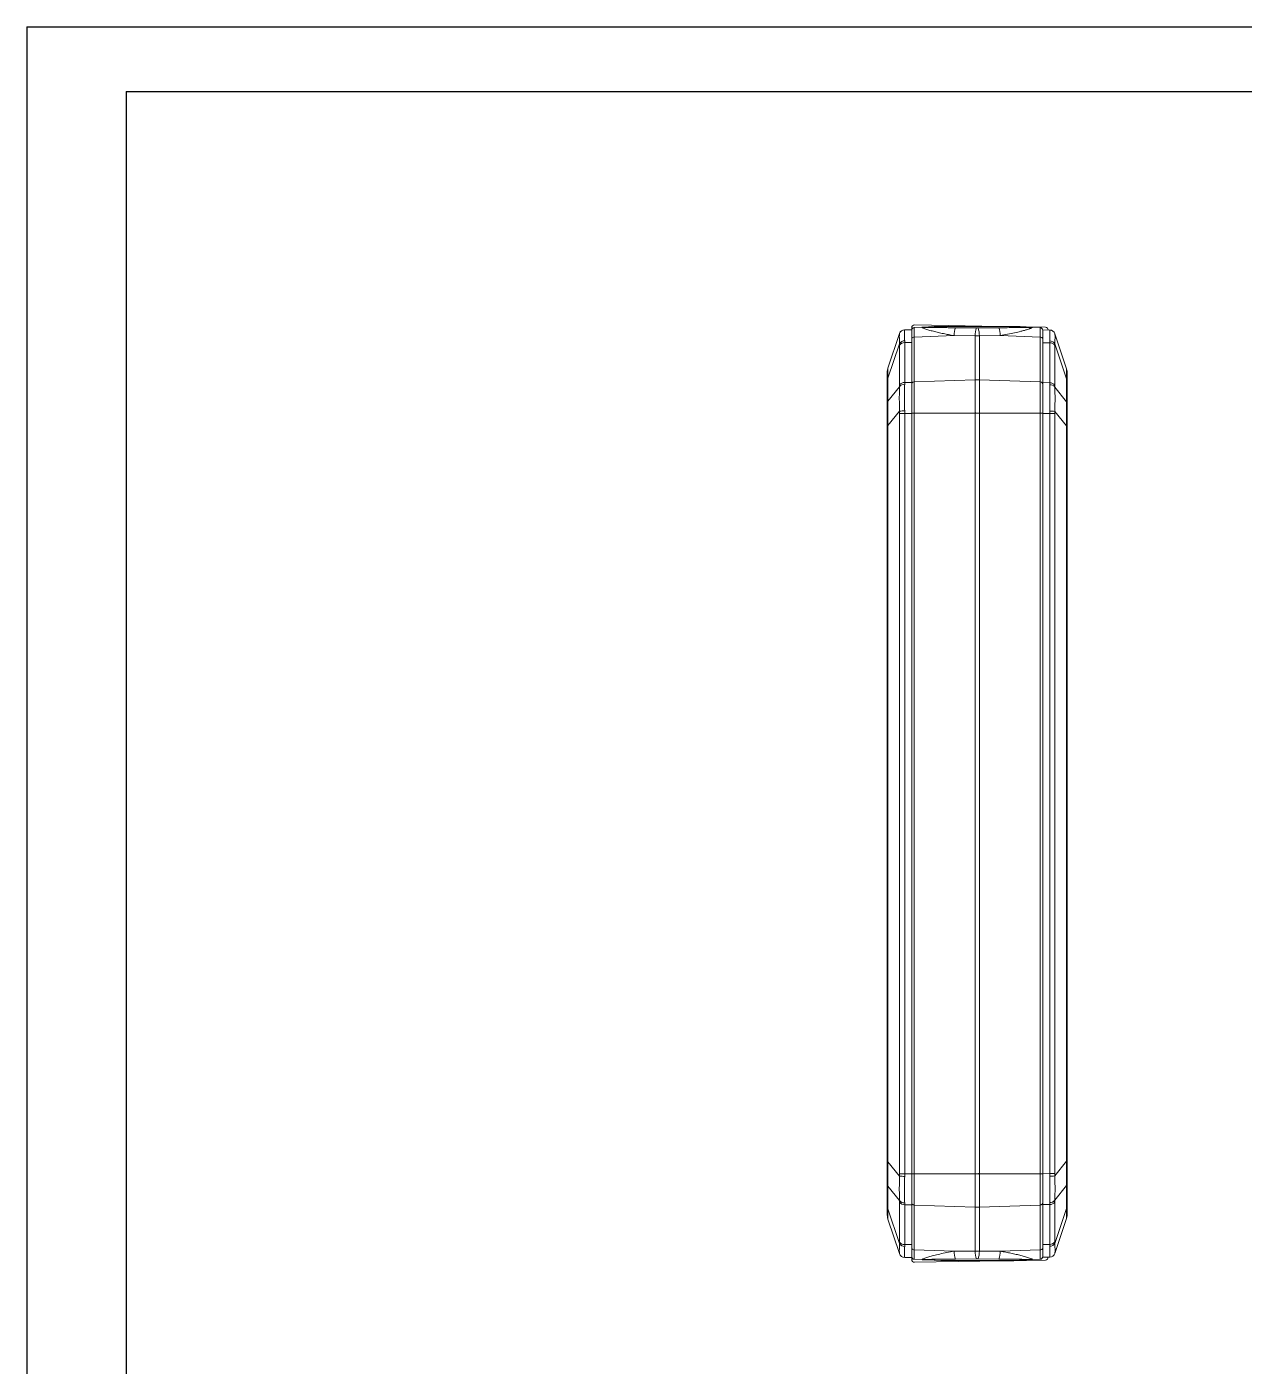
# Model space of a CAD drawing. Header units: inches. Extents: x 1153 to 4131, y 573 to 1071.
# Drawn here: x 1152.9 to 1376, y 825.3 to 1070.7 of the extents above; entities that cross this region are included whole.
import ezdxf

# ---------------------------------------------------------------- set-up
doc = ezdxf.new("R2010")
doc.units = ezdxf.units.IN

msp = doc.modelspace()

# ---------------------------------------------------------------- linework, layer by layer
for p, q in [((1152.911, 1070.714), (1856.883, 1070.714)), ((1152.911, 1070.714), (1152.911, 572.957)), ((1171.127, 1058.863), (1845.031, 1058.863)), ((1171.127, 1058.863), (1171.127, 584.808))]:
    msp.add_line(p, q)
at = {"color": 7, "linetype": 'Continuous', "lineweight": 15}
for p, q in [((1312.801, 1014.49), (1310.686, 1008.147)), ((1312.801, 1014.49), (1312.805, 1014.502)), ((1313.753, 1015.186), (1313.749, 1015.172)), ((1315.032, 1015.186), (1313.753, 1015.186)), ((1315.032, 1015.577), (1315.032, 1015.186)), ((1315.032, 1015.186), (1315.032, 1012.842)), ((1315.507, 1015.594), (1317.002, 1015.669)), ((1315.507, 1013.859), (1315.507, 1015.594)), ((1322.811, 1014.118), (1315.507, 1013.859)), ((1315.507, 1005.649), (1315.507, 1013.859)), ((1331.02, 1015.807), (1315.541, 1016.077)), ((1317.002, 1015.669), (1319.158, 1015.777)), ((1320.345, 1015.807), (1317.251, 1015.652)), ((1320.345, 1015.807), (1319.158, 1015.777)), ((1320.345, 1015.807), (1333.72, 1015.807)), ((1326.633, 1014.089), (1322.811, 1014.118)), ((1326.883, 1015.534), (1323.061, 1015.563)), ((1327.432, 1014.089), (1326.633, 1014.089)), ((1326.633, 1006.042), (1326.633, 1014.089)), ((1326.883, 1015.534), (1327.182, 1015.534)), ((1331.004, 1015.563), (1327.182, 1015.534)), ((1327.432, 1014.089), (1331.254, 1014.118)), ((1327.432, 1006.042), (1327.432, 1014.089)), ((1331.254, 1014.118), (1338.557, 1013.859)), ((1336.813, 1015.652), (1333.72, 1015.807)), ((1334.907, 1015.777), (1333.72, 1015.807)), ((1337.063, 1015.669), (1334.907, 1015.777)), ((1339.541, 1015.658), (1336.078, 1015.718)), ((1338.557, 1015.594), (1337.063, 1015.669)), ((1338.557, 1015.594), (1338.557, 1013.859)), ((1338.557, 1013.859), (1338.557, 1005.649)), ((1340.324, 1015.144), (1339.032, 1015.167)), ((1339.032, 1015.167), (1339.032, 1012.824)), ((1340.032, 1015.149), (1340.032, 1015.158)), ((1340.324, 1015.144), (1340.329, 1015.13)), ((1341.256, 1014.459), (1341.26, 1014.447)), ((1343.38, 1008.048), (1341.26, 1014.447)), ((1310.686, 1006.295), (1312.801, 1012.638)), ((1312.801, 1012.638), (1312.805, 1012.359)), ((1312.805, 1012.359), (1312.805, 1005.045)), ((1313.749, 1013.161), (1313.753, 1012.842)), ((1313.753, 1012.842), (1315.032, 1012.842)), ((1313.753, 1005.529), (1313.753, 1012.842)), ((1315.032, 1012.842), (1315.032, 1005.529)), ((1339.032, 1012.824), (1340.329, 1012.801)), ((1339.032, 1005.508), (1339.032, 1012.824)), ((1340.334, 1013.139), (1340.329, 1012.801)), ((1340.329, 1012.801), (1340.329, 1005.485)), ((1341.254, 1012.316), (1341.259, 1012.612)), ((1341.254, 1005), (1341.254, 1012.316)), ((1341.259, 1012.612), (1343.381, 1006.207)), ((1310.66, 1008.054), (1310.651, 1008.033)), ((1310.677, 1008.091), (1310.673, 1008.081)), ((1343.394, 1007.981), (1343.389, 1007.991)), ((1343.416, 1007.933), (1343.406, 1007.954)), ((1310.532, 1005.624), (1310.532, 1001.452)), ((1310.686, 1002.123), (1310.686, 1006.295)), ((1312.801, 1004.75), (1310.686, 1002.123)), ((1312.805, 1005.045), (1312.801, 1004.75)), ((1313.753, 1005.529), (1313.749, 1005.191)), ((1315.032, 1005.529), (1313.753, 1005.529)), ((1315.032, 1005.529), (1315.032, 999.872)), ((1326.633, 1006.042), (1315.507, 1005.649)), ((1327.432, 1006.042), (1326.633, 1006.042)), ((1338.557, 1005.649), (1327.432, 1006.042)), ((1339.032, 1005.508), (1339.032, 999.851)), ((1340.329, 1005.485), (1339.032, 1005.508)), ((1340.334, 1005.125), (1340.329, 1005.485)), ((1341.259, 1004.685), (1341.254, 1005)), ((1343.381, 1002.009), (1341.259, 1004.685)), ((1343.381, 1006.207), (1343.381, 1002.009)), ((1343.532, 1001.343), (1343.532, 1005.542)), ((1312.801, 1000.278), (1310.686, 997.651)), ((1312.801, 1000.278), (1312.805, 999.872)), ((1313.753, 999.872), (1312.805, 999.872)), ((1312.805, 999.872), (1312.805, 860.499)), ((1313.749, 1000.336), (1313.753, 999.872)), ((1313.753, 999.872), (1313.753, 860.499)), ((1315.032, 999.872), (1313.753, 999.872)), ((1315.032, 999.872), (1315.032, 860.499)), ((1326.633, 999.905), (1315.507, 999.905)), ((1315.507, 860.536), (1315.507, 999.905)), ((1326.633, 999.905), (1326.633, 1000.069)), ((1326.633, 860.536), (1326.633, 999.905)), ((1327.432, 999.905), (1326.763, 999.905)), ((1327.432, 860.536), (1327.432, 999.905)), ((1327.432, 999.905), (1338.557, 999.905)), ((1338.557, 999.905), (1338.557, 860.536)), ((1339.032, 999.851), (1340.324, 999.829)), ((1339.032, 999.851), (1339.032, 860.52)), ((1340.329, 1000.298), (1340.324, 999.829)), ((1340.324, 999.829), (1340.324, 860.542)), ((1341.256, 999.829), (1340.324, 999.829)), ((1341.26, 1000.24), (1341.256, 999.829)), ((1341.256, 999.829), (1341.256, 860.542)), ((1341.26, 1000.24), (1343.38, 997.566)), ((1310.532, 997.651), (1310.532, 862.721)), ((1310.686, 997.651), (1310.532, 997.651)), ((1310.686, 997.651), (1310.686, 862.721)), ((1343.38, 997.566), (1343.38, 862.805)), ((1343.38, 997.566), (1343.532, 997.566)), ((1343.532, 862.805), (1343.532, 997.566)), ((1310.686, 862.721), (1310.532, 862.721)), ((1312.801, 860.093), (1310.686, 862.721)), ((1341.26, 860.132), (1343.38, 862.805)), ((1343.38, 862.805), (1343.532, 862.805)), ((1312.801, 860.093), (1312.805, 860.499)), ((1313.753, 860.499), (1312.805, 860.499)), ((1313.753, 860.499), (1313.749, 860.035)), ((1315.032, 860.499), (1313.753, 860.499)), ((1315.032, 860.499), (1315.032, 854.842)), ((1326.633, 860.536), (1315.507, 860.536)), ((1327.432, 860.536), (1327.307, 860.536)), ((1327.432, 860.536), (1327.432, 860.413)), ((1338.557, 860.536), (1327.432, 860.536)), ((1339.032, 860.52), (1340.324, 860.542)), ((1339.032, 860.52), (1339.032, 854.864)), ((1340.329, 860.073), (1340.324, 860.542)), ((1341.256, 860.542), (1340.324, 860.542)), ((1341.256, 860.542), (1341.26, 860.132)), ((1310.532, 858.919), (1310.532, 854.747)), ((1310.686, 858.249), (1312.801, 855.621)), ((1310.686, 854.076), (1310.686, 858.249)), ((1341.259, 855.686), (1343.381, 858.362)), ((1343.381, 858.362), (1343.381, 854.164)), ((1343.532, 854.83), (1343.532, 859.028)), ((1312.801, 855.621), (1312.805, 855.326)), ((1312.805, 855.326), (1312.805, 848.012)), ((1313.749, 855.18), (1313.753, 854.842)), ((1313.753, 854.842), (1315.032, 854.842)), ((1313.753, 847.529), (1313.753, 854.842)), ((1315.032, 854.842), (1315.032, 847.529)), ((1326.633, 854.399), (1315.507, 854.792)), ((1315.507, 846.582), (1315.507, 854.792)), ((1326.633, 854.399), (1326.633, 854.523)), ((1326.633, 846.353), (1326.633, 854.399)), ((1327.432, 854.399), (1326.763, 854.399)), ((1327.432, 854.399), (1338.557, 854.792)), ((1327.432, 846.353), (1327.432, 854.399)), ((1338.557, 854.792), (1338.557, 846.582)), ((1339.032, 854.864), (1340.329, 854.886)), ((1339.032, 847.547), (1339.032, 854.864)), ((1340.334, 855.246), (1340.329, 854.886)), ((1340.329, 854.886), (1340.329, 847.57)), ((1341.254, 855.371), (1341.259, 855.686)), ((1341.254, 848.055), (1341.254, 855.371)), ((1310.651, 852.339), (1310.66, 852.318)), ((1310.673, 852.291), (1310.677, 852.281)), ((1312.801, 847.734), (1310.686, 854.076)), ((1312.801, 845.881), (1310.686, 852.224)), ((1343.381, 854.164), (1341.259, 847.759)), ((1341.26, 845.925), (1343.38, 852.324)), ((1343.389, 852.38), (1343.394, 852.39)), ((1343.406, 852.417), (1343.416, 852.438)), ((1312.805, 848.012), (1312.801, 847.734)), ((1313.753, 847.529), (1313.749, 847.21)), ((1315.032, 847.529), (1313.753, 847.529)), ((1315.032, 847.529), (1315.032, 845.186)), ((1340.329, 847.57), (1339.032, 847.547)), ((1339.032, 847.547), (1339.032, 845.205)), ((1340.334, 847.232), (1340.329, 847.57)), ((1341.259, 847.759), (1341.254, 848.055)), ((1312.801, 845.881), (1312.805, 845.869)), ((1313.749, 845.199), (1313.753, 845.186)), ((1315.032, 845.186), (1313.753, 845.186)), ((1315.032, 845.186), (1315.032, 844.794)), ((1322.809, 846.324), (1315.507, 846.582)), ((1315.507, 844.847), (1315.507, 846.582)), ((1315.507, 844.847), (1317, 844.772)), ((1339.541, 844.713), (1315.541, 844.294)), ((1319.157, 844.664), (1317, 844.772)), ((1320.344, 844.635), (1317.25, 844.789)), ((1319.157, 844.664), (1320.344, 844.635)), ((1320.344, 844.635), (1333.721, 844.635)), ((1326.633, 846.353), (1322.809, 846.324)), ((1323.059, 844.878), (1326.883, 844.907)), ((1326.633, 846.353), (1327.432, 846.353)), ((1326.883, 844.907), (1327.182, 844.907)), ((1327.182, 844.907), (1331.006, 844.878)), ((1331.256, 846.324), (1327.432, 846.353)), ((1333.721, 844.565), (1331.025, 844.565)), ((1338.557, 846.582), (1331.256, 846.324)), ((1336.815, 844.789), (1333.721, 844.635)), ((1333.721, 844.635), (1334.908, 844.664)), ((1334.908, 844.594), (1333.721, 844.565)), ((1334.908, 844.664), (1337.065, 844.772)), ((1336.078, 844.653), (1334.908, 844.594)), ((1337.065, 844.772), (1338.557, 844.847)), ((1338.557, 846.582), (1338.557, 844.847)), ((1339.032, 845.205), (1340.324, 845.227)), ((1340.032, 845.222), (1340.032, 845.213)), ((1340.329, 845.241), (1340.324, 845.227)), ((1341.26, 845.925), (1341.256, 845.912))]:
    msp.add_line(p, q, dxfattribs=at)
at = {"color": 8, "linetype": 'Continuous', "lineweight": 15}
msp.add_line((1327.307, 860.536), (1326.633, 860.536), dxfattribs=at)
at = {"color": 7, "linetype": 'Continuous', "lineweight": 15}
for centre, radius, start, end in [((1313.748, 1014.174), 0.998, 89.89789, 161.5333), ((1313.753, 1014.186), 1, 90, 161.56505), ((1315.532, 1015.577), 0.5, 89, 180), ((1315.532, 1015.095), 0.5, 92.86241, 180), ((1315.463, 1013.424), 0.438, 84.10711, 169.14308), ((1317.054, 1014.603), 1.068, 79.34272, 92.80337), ((1327.356, 1014.077), 4.545, 160.91301, 179.48645), ((1331.178, 1014.048), 4.545, 160.91301, 179.48645), ((1322.887, 1014.048), 4.545, 0.51355, 19.08699), ((1326.709, 1014.077), 4.545, 0.51355, 19.08699), ((1337.011, 1014.603), 1.068, 87.19663, 100.65728), ((1338.532, 1015.095), 0.5, 0, 87.13759), ((1338.602, 1013.424), 0.438, 10.85677, 95.89291), ((1339.532, 1015.158), 0.5, 0, 89), ((1340.307, 1014.144), 1, 18.33287, 89), ((1340.312, 1014.132), 0.998, 18.36469, 89.04892), ((1313.699, 1012.13), 1.032, 87.20889, 150.55497), ((1313.679, 1011.815), 1.03, 85.88925, 148.12242), ((1340.385, 1011.782), 1.02, 31.55169, 93.1012), ((1340.363, 1012.116), 1.024, 28.98463, 91.64198), ((1313.532, 1007.199), 3, 163.84899, 180), ((1340.532, 1007.104), 3, 0, 18.33287), ((1312.101, 1005.617), 1.568, 154.40046, 179.74895), ((1313.65, 1004.164), 1.032, 84.48456, 145.40937), ((1313.679, 1004.501), 1.03, 85.88925, 148.12242), ((1340.385, 1004.466), 1.02, 31.55169, 93.1012), ((1340.417, 1004.108), 1.021, 34.44211, 94.66747), ((1341.965, 1005.535), 1.567, 0.24538, 25.40448), ((1312.101, 1001.445), 1.568, 154.40046, 179.74895), ((1341.965, 1001.337), 1.567, 0.24538, 25.40448), ((1313.754, 992.471), 7.865, 90.03334, 96.96181), ((1340.319, 992.722), 7.577, 82.86444, 89.92166), ((1313.754, 867.9), 7.865, 263.03819, 269.96666), ((1340.319, 867.65), 7.577, 270.07834, 277.13556), ((1312.101, 858.926), 1.568, 180.25105, 205.59954), ((1341.965, 859.035), 1.567, 334.59552, 359.75462), ((1312.101, 854.754), 1.568, 180.25105, 205.59954), ((1313.65, 856.207), 1.032, 214.59063, 275.51544), ((1313.679, 855.87), 1.03, 211.87758, 274.11075), ((1340.385, 855.905), 1.02, 266.8988, 328.44831), ((1340.417, 856.263), 1.021, 265.33253, 325.55789), ((1341.965, 854.836), 1.567, 334.59552, 359.75462), ((1313.532, 853.172), 3, 180, 198.43495), ((1340.532, 853.267), 3, 341.66713, 360), ((1313.699, 848.241), 1.032, 209.44503, 272.79111), ((1313.679, 848.556), 1.03, 211.87758, 274.11075), ((1315.463, 847.018), 0.438, 190.85692, 275.89288), ((1338.602, 847.018), 0.438, 264.10712, 349.14308), ((1340.385, 848.589), 1.02, 266.8988, 328.44831), ((1340.363, 848.255), 1.024, 268.35802, 331.01537), ((1313.748, 846.197), 0.998, 198.4667, 270.10211), ((1313.753, 846.186), 1, 198.43495, 270), ((1315.532, 845.346), 0.5, 180, 267.13759), ((1315.532, 844.794), 0.5, 180, 271), ((1317.052, 845.839), 1.068, 267.19663, 280.65728), ((1327.354, 846.364), 4.545, 180.51355, 199.08699), ((1331.178, 846.394), 4.545, 180.51355, 199.08699), ((1322.887, 846.394), 4.545, 340.91301, 359.48645), ((1326.711, 846.364), 4.545, 340.91301, 359.48645), ((1337.013, 845.839), 1.068, 259.34272, 272.80337), ((1338.532, 845.346), 0.5, 272.86241, 0), ((1339.532, 845.213), 0.5, 271, 0), ((1340.307, 846.227), 1, 271, 341.66713), ((1340.312, 846.239), 0.998, 270.95108, 341.63531)]:
    msp.add_arc(centre, radius, start, end, dxfattribs=at)
for points, knots in [([(1312.801, 1014.49), (1312.792, 1014.442), (1312.774, 1014.346), (1312.765, 1013.953), (1312.774, 1013.402), (1312.792, 1012.893), (1312.801, 1012.638)], [0, 0, 0, 0, 0.25014674, 0.49999986, 0.74985805, 1, 1, 1, 1]), ([(1313.749, 1015.172), (1313.743, 1015.125), (1313.73, 1015.03), (1313.725, 1014.607), (1313.73, 1014.003), (1313.743, 1013.442), (1313.749, 1013.161)], [0, 0, 0, 0, 0.250009, 0.5, 0.749991, 1, 1, 1, 1]), ([(1315.032, 1015.095), (1315.032, 1015.075), (1315.032, 1015.036), (1315.032, 1014.711), (1315.032, 1014.215), (1315.032, 1013.741), (1315.032, 1013.506)], [0, 0, 0, 0, 0.2475749, 0.5, 0.7524251, 1, 1, 1, 1]), ([(1316.962, 1015.6), (1316.94, 1015.617), (1316.888, 1015.656), (1316.96, 1015.664), (1317.002, 1015.669)], [0, 0, 0, 0, 0.4214333, 1, 1, 1, 1]), ([(1323.061, 1015.563), (1322.715, 1015.566), (1321.999, 1015.571), (1320.979, 1015.58), (1320.163, 1015.587), (1319.583, 1015.593), (1319.184, 1015.598), (1318.808, 1015.602), (1318.335, 1015.609), (1317.899, 1015.615), (1317.499, 1015.624), (1317.3, 1015.63), (1317.192, 1015.637), (1317.166, 1015.64), (1317.158, 1015.641), (1317.157, 1015.643), (1317.163, 1015.645), (1317.176, 1015.647), (1317.204, 1015.649), (1317.232, 1015.651), (1317.251, 1015.652)], [0, 0, 0, 0, 0.1695321, 0.3502325, 0.4997615, 0.5694008, 0.6347891, 0.6959345, 0.7546144, 0.8680819, 0.9106555, 0.9554425, 0.9683737, 0.9720793, 0.9752568, 0.9782047, 0.9812889, 0.9848333, 0.9890572, 1, 1, 1, 1]), ([(1336.813, 1015.652), (1336.833, 1015.651), (1336.861, 1015.649), (1336.889, 1015.647), (1336.902, 1015.645), (1336.908, 1015.643), (1336.907, 1015.641), (1336.899, 1015.64), (1336.873, 1015.637), (1336.811, 1015.633), (1336.633, 1015.626), (1336.222, 1015.616), (1335.336, 1015.603), (1333.556, 1015.582), (1332.025, 1015.571), (1331.004, 1015.563)], [0, 0, 0, 0, 0.01099353, 0.01522948, 0.01877741, 0.02185844, 0.02480087, 0.02797629, 0.03168695, 0.04472631, 0.06303485, 0.12547035, 0.25046732, 0.50027168, 1, 1, 1, 1]), ([(1337.063, 1015.669), (1337.105, 1015.664), (1337.177, 1015.656), (1337.125, 1015.617), (1337.103, 1015.6)], [0, 0, 0, 0, 0.5784987, 1, 1, 1, 1]), ([(1339.032, 1015.095), (1339.032, 1015.075), (1339.032, 1015.036), (1339.032, 1014.711), (1339.032, 1014.215), (1339.032, 1013.741), (1339.032, 1013.506)], [0, 0, 0, 0, 0.2475749, 0.5, 0.7524251, 1, 1, 1, 1]), ([(1340.329, 1015.13), (1340.336, 1015.084), (1340.351, 1014.99), (1340.358, 1014.574), (1340.354, 1013.978), (1340.341, 1013.42), (1340.334, 1013.139)], [0, 0, 0, 0, 0.2475272, 0.4966978, 0.7475196, 1, 1, 1, 1]), ([(1341.26, 1014.447), (1341.269, 1014.399), (1341.287, 1014.303), (1341.296, 1013.913), (1341.286, 1013.368), (1341.268, 1012.864), (1341.259, 1012.612)], [0, 0, 0, 0, 0.2501157, 0.4999973, 0.7498294, 1, 1, 1, 1]), ([(1310.532, 1007.199), (1310.532, 1007.181), (1310.532, 1007.146), (1310.532, 1006.834), (1310.532, 1006.34), (1310.532, 1005.866), (1310.532, 1005.624)], [0, 0, 0, 0, 0.2545846, 0.4999988, 0.7453505, 1, 1, 1, 1]), ([(1310.686, 1008.147), (1310.68, 1008.108), (1310.668, 1008.03), (1310.664, 1007.649), (1310.668, 1007.087), (1310.68, 1006.561), (1310.686, 1006.295)], [0, 0, 0, 0, 0.2533706, 0.5, 0.7466294, 1, 1, 1, 1]), ([(1343.38, 1008.048), (1343.386, 1008.008), (1343.398, 1007.931), (1343.403, 1007.552), (1343.398, 1006.994), (1343.387, 1006.472), (1343.381, 1006.207)], [0, 0, 0, 0, 0.2535546, 0.5002407, 0.7468041, 1, 1, 1, 1]), ([(1343.532, 1005.542), (1343.532, 1005.781), (1343.532, 1006.251), (1343.532, 1006.742), (1343.532, 1007.052), (1343.532, 1007.086), (1343.532, 1007.104)], [0, 0, 0, 0, 0.2543571, 0.4996841, 0.7451106, 1, 1, 1, 1]), ([(1312.801, 1004.75), (1312.792, 1004.427), (1312.774, 1003.782), (1312.765, 1002.675), (1312.774, 1001.502), (1312.792, 1000.686), (1312.801, 1000.278)], [0, 0, 0, 0, 0.2501467, 0.4999999, 0.749858, 1, 1, 1, 1]), ([(1313.749, 1005.191), (1313.743, 1004.844), (1313.73, 1004.148), (1313.725, 1002.946), (1313.73, 1001.669), (1313.743, 1000.78), (1313.749, 1000.336)], [0, 0, 0, 0, 0.250009, 0.5, 0.749991, 1, 1, 1, 1]), ([(1315.032, 1005.296), (1315.032, 1004.922), (1315.032, 1004.177), (1315.032, 1002.839), (1315.032, 1001.405), (1315.032, 1000.407), (1315.032, 999.906)], [0, 0, 0, 0, 0.2505641, 0.5000063, 0.7494436, 1, 1, 1, 1]), ([(1315.507, 999.905), (1315.507, 1000.44), (1315.507, 1001.504), (1315.507, 1003.032), (1315.507, 1004.455), (1315.507, 1005.25), (1315.507, 1005.649)], [0, 0, 0, 0, 0.2512089, 0.5003884, 0.7494524, 1, 1, 1, 1]), ([(1327.432, 1006.042), (1327.432, 1005.617), (1327.432, 1004.768), (1327.432, 1003.244), (1327.432, 1001.612), (1327.432, 1000.475), (1327.432, 999.905)], [0, 0, 0, 0, 0.2506193, 0.5000337, 0.7494339, 1, 1, 1, 1]), ([(1338.557, 1005.649), (1338.557, 1005.25), (1338.557, 1004.455), (1338.557, 1003.032), (1338.557, 1001.504), (1338.557, 1000.44), (1338.557, 999.905)], [0, 0, 0, 0, 0.25054991, 0.4996132, 0.74879283, 1, 1, 1, 1]), ([(1339.032, 1005.296), (1339.032, 1004.922), (1339.032, 1004.177), (1339.032, 1002.839), (1339.032, 1001.405), (1339.032, 1000.406), (1339.032, 999.906)], [0, 0, 0, 0, 0.2505033, 0.499997, 0.749492, 1, 1, 1, 1]), ([(1340.334, 1005.125), (1340.341, 1004.775), (1340.354, 1004.078), (1340.358, 1002.877), (1340.351, 1001.612), (1340.336, 1000.735), (1340.329, 1000.298)], [0, 0, 0, 0, 0.2524804, 0.5033022, 0.7524728, 1, 1, 1, 1]), ([(1341.259, 1004.685), (1341.268, 1004.364), (1341.286, 1003.721), (1341.296, 1002.62), (1341.287, 1001.456), (1341.269, 1000.645), (1341.26, 1000.24)], [0, 0, 0, 0, 0.2501661, 0.5000036, 0.7498799, 1, 1, 1, 1]), ([(1310.686, 1002.123), (1310.68, 1001.801), (1310.668, 1001.165), (1310.664, 1000.064), (1310.668, 998.888), (1310.68, 998.067), (1310.686, 997.651)], [0, 0, 0, 0, 0.2533706, 0.5, 0.7466294, 1, 1, 1, 1]), ([(1343.381, 1002.009), (1343.387, 1001.689), (1343.398, 1001.058), (1343.403, 999.964), (1343.398, 998.796), (1343.386, 997.98), (1343.38, 997.566)], [0, 0, 0, 0, 0.25319592, 0.49975926, 0.74644543, 1, 1, 1, 1]), ([(1310.532, 1001.452), (1310.532, 1001.185), (1310.532, 1000.662), (1310.532, 999.726), (1310.532, 998.715), (1310.532, 998.01), (1310.532, 997.651)], [0, 0, 0, 0, 0.2545846, 0.4999988, 0.7453505, 1, 1, 1, 1]), ([(1326.633, 1000.072), (1326.657, 1000.039), (1326.694, 999.99), (1326.726, 999.933), (1326.744, 999.912), (1326.75, 999.907), (1326.758, 999.903), (1326.766, 999.903), (1326.772, 999.902)], [0, 0, 0, 0, 0.53835488, 0.81944163, 0.87637877, 0.90040564, 0.92168704, 1, 1, 1, 1]), ([(1343.532, 997.566), (1343.532, 997.923), (1343.532, 998.624), (1343.532, 999.629), (1343.532, 1000.559), (1343.532, 1001.079), (1343.532, 1001.343)], [0, 0, 0, 0, 0.2548241, 0.5003134, 0.7455778, 1, 1, 1, 1]), ([(1310.532, 862.721), (1310.532, 862.362), (1310.532, 861.656), (1310.532, 860.645), (1310.532, 859.709), (1310.532, 859.186), (1310.532, 858.919)], [0, 0, 0, 0, 0.2545846, 0.4999988, 0.7453505, 1, 1, 1, 1]), ([(1310.686, 862.721), (1310.68, 862.305), (1310.668, 861.484), (1310.664, 860.307), (1310.668, 859.206), (1310.68, 858.571), (1310.686, 858.249)], [0, 0, 0, 0, 0.2533706, 0.5, 0.7466294, 1, 1, 1, 1]), ([(1343.38, 862.805), (1343.386, 862.392), (1343.398, 861.576), (1343.403, 860.407), (1343.398, 859.313), (1343.387, 858.682), (1343.381, 858.362)], [0, 0, 0, 0, 0.2535546, 0.5002407, 0.7468041, 1, 1, 1, 1]), ([(1343.532, 859.028), (1343.532, 859.292), (1343.532, 859.812), (1343.532, 860.742), (1343.532, 861.747), (1343.532, 862.448), (1343.532, 862.805)], [0, 0, 0, 0, 0.2543571, 0.4996841, 0.7451106, 1, 1, 1, 1]), ([(1312.801, 860.093), (1312.792, 859.685), (1312.774, 858.869), (1312.765, 857.696), (1312.774, 856.589), (1312.792, 855.944), (1312.801, 855.621)], [0, 0, 0, 0, 0.2501467, 0.4999999, 0.749858, 1, 1, 1, 1]), ([(1313.749, 860.035), (1313.743, 859.591), (1313.73, 858.702), (1313.725, 857.425), (1313.73, 856.223), (1313.743, 855.528), (1313.749, 855.18)], [0, 0, 0, 0, 0.250009, 0.5, 0.749991, 1, 1, 1, 1]), ([(1315.032, 860.535), (1315.032, 860.035), (1315.032, 859.037), (1315.032, 857.603), (1315.032, 856.264), (1315.032, 855.519), (1315.032, 855.145)], [0, 0, 0, 0, 0.2505301, 0.5000068, 0.7494805, 1, 1, 1, 1]), ([(1315.507, 854.792), (1315.507, 855.192), (1315.507, 855.989), (1315.507, 857.413), (1315.507, 858.939), (1315.507, 860.002), (1315.507, 860.536)], [0, 0, 0, 0, 0.2511792, 0.5001339, 0.7490257, 1, 1, 1, 1]), ([(1327.437, 860.404), (1327.416, 860.436), (1327.386, 860.482), (1327.341, 860.524), (1327.317, 860.537), (1327.304, 860.539), (1327.298, 860.539)], [0, 0, 0, 0, 0.584797, 0.8147407, 0.9115375, 1, 1, 1, 1]), ([(1338.557, 860.536), (1338.557, 860.002), (1338.557, 858.938), (1338.557, 857.411), (1338.557, 855.988), (1338.557, 855.192), (1338.557, 854.792)], [0, 0, 0, 0, 0.2509906, 0.5001067, 0.7492395, 1, 1, 1, 1]), ([(1339.032, 860.535), (1339.032, 860.035), (1339.032, 859.036), (1339.032, 857.602), (1339.032, 856.264), (1339.032, 855.519), (1339.032, 855.145)], [0, 0, 0, 0, 0.2505615, 0.4999996, 0.7494399, 1, 1, 1, 1]), ([(1340.329, 860.073), (1340.336, 859.636), (1340.351, 858.759), (1340.358, 857.494), (1340.354, 856.293), (1340.341, 855.596), (1340.334, 855.246)], [0, 0, 0, 0, 0.2475272, 0.4966978, 0.7475196, 1, 1, 1, 1]), ([(1341.26, 860.132), (1341.269, 859.726), (1341.287, 858.915), (1341.296, 857.751), (1341.286, 856.65), (1341.268, 856.007), (1341.259, 855.686)], [0, 0, 0, 0, 0.2501157, 0.4999973, 0.7498294, 1, 1, 1, 1]), ([(1310.532, 854.747), (1310.532, 854.506), (1310.532, 854.032), (1310.532, 853.538), (1310.532, 853.225), (1310.532, 853.19), (1310.532, 853.172)], [0, 0, 0, 0, 0.2545846, 0.4999988, 0.7453505, 1, 1, 1, 1]), ([(1326.633, 854.515), (1326.657, 854.491), (1326.694, 854.455), (1326.725, 854.413), (1326.744, 854.398), (1326.75, 854.396), (1326.759, 854.394), (1326.766, 854.393), (1326.772, 854.392)], [0, 0, 0, 0, 0.5436213, 0.8247574, 0.878328, 0.9007359, 0.920922, 1, 1, 1, 1]), ([(1343.532, 853.267), (1343.532, 853.285), (1343.532, 853.32), (1343.532, 853.629), (1343.532, 854.12), (1343.532, 854.59), (1343.532, 854.83)], [0, 0, 0, 0, 0.2548241, 0.5003134, 0.7455778, 1, 1, 1, 1]), ([(1310.686, 854.076), (1310.68, 853.81), (1310.668, 853.284), (1310.664, 852.722), (1310.668, 852.341), (1310.68, 852.263), (1310.686, 852.224)], [0, 0, 0, 0, 0.2533706, 0.5, 0.7466294, 1, 1, 1, 1]), ([(1343.381, 854.164), (1343.387, 853.9), (1343.398, 853.378), (1343.403, 852.819), (1343.398, 852.441), (1343.386, 852.363), (1343.38, 852.324)], [0, 0, 0, 0, 0.2531959, 0.4997593, 0.7464454, 1, 1, 1, 1]), ([(1312.801, 847.734), (1312.792, 847.479), (1312.774, 846.969), (1312.765, 846.419), (1312.774, 846.025), (1312.792, 845.929), (1312.801, 845.881)], [0, 0, 0, 0, 0.2501467, 0.4999999, 0.749858, 1, 1, 1, 1]), ([(1313.749, 847.21), (1313.743, 846.93), (1313.73, 846.368), (1313.725, 845.765), (1313.73, 845.341), (1313.743, 845.246), (1313.749, 845.199)], [0, 0, 0, 0, 0.250009, 0.5, 0.749991, 1, 1, 1, 1]), ([(1315.032, 846.935), (1315.032, 846.7), (1315.032, 846.226), (1315.032, 845.731), (1315.032, 845.406), (1315.032, 845.366), (1315.032, 845.346)], [0, 0, 0, 0, 0.2475749, 0.5, 0.7524251, 1, 1, 1, 1]), ([(1339.032, 846.935), (1339.032, 846.7), (1339.032, 846.226), (1339.032, 845.731), (1339.032, 845.406), (1339.032, 845.366), (1339.032, 845.346)], [0, 0, 0, 0, 0.2475749, 0.5, 0.7524251, 1, 1, 1, 1]), ([(1340.334, 847.232), (1340.341, 846.952), (1340.354, 846.393), (1340.358, 845.797), (1340.351, 845.381), (1340.336, 845.288), (1340.329, 845.241)], [0, 0, 0, 0, 0.25248038, 0.50330216, 0.75247282, 1, 1, 1, 1]), ([(1341.259, 847.759), (1341.268, 847.507), (1341.286, 847.003), (1341.296, 846.459), (1341.287, 846.068), (1341.269, 845.973), (1341.26, 845.925)], [0, 0, 0, 0, 0.2501661, 0.5000036, 0.7498799, 1, 1, 1, 1]), ([(1316.96, 844.841), (1316.938, 844.825), (1316.887, 844.785), (1316.959, 844.777), (1317, 844.772)], [0, 0, 0, 0, 0.42143975, 1, 1, 1, 1]), ([(1317.25, 844.789), (1317.23, 844.79), (1317.203, 844.792), (1317.175, 844.794), (1317.162, 844.796), (1317.156, 844.798), (1317.156, 844.8), (1317.165, 844.802), (1317.19, 844.805), (1317.305, 844.812), (1317.514, 844.817), (1317.781, 844.824), (1318.085, 844.829), (1318.406, 844.834), (1318.773, 844.839), (1319.147, 844.843), (1319.563, 844.848), (1320.07, 844.853), (1320.712, 844.859), (1321.469, 844.866), (1322.269, 844.872), (1322.795, 844.876), (1323.059, 844.878)], [0, 0, 0, 0, 0.0109428, 0.0151667, 0.018711, 0.0217952, 0.0247432, 0.0279207, 0.0316263, 0.0445574, 0.0928194, 0.1369964, 0.1785231, 0.2434679, 0.2956764, 0.359205, 0.4273892, 0.5002384, 0.607906, 0.7424503, 0.8709121, 1, 1, 1, 1]), ([(1331.006, 844.878), (1332.027, 844.87), (1333.558, 844.859), (1335.338, 844.839), (1336.224, 844.825), (1336.634, 844.816), (1336.813, 844.809), (1336.875, 844.805), (1336.901, 844.802), (1336.909, 844.8), (1336.91, 844.798), (1336.903, 844.796), (1336.89, 844.794), (1336.862, 844.792), (1336.835, 844.79), (1336.815, 844.789)], [0, 0, 0, 0, 0.49972831, 0.74953268, 0.87452965, 0.93696515, 0.95527368, 0.96831305, 0.97202371, 0.97519913, 0.97814156, 0.98122258, 0.98477052, 0.98900647, 1, 1, 1, 1]), ([(1337.105, 844.841), (1337.127, 844.825), (1337.178, 844.785), (1337.106, 844.777), (1337.065, 844.772)], [0, 0, 0, 0, 0.4214521, 1, 1, 1, 1])]:
    msp.add_open_spline(points, degree=3, knots=knots, dxfattribs=at)
at = {"color": 8, "linetype": 'Continuous', "lineweight": 15}
for points, knots in [([(1322.811, 1014.118), (1322.465, 1014.179), (1321.811, 1014.294), (1320.835, 1014.486), (1319.914, 1014.688), (1319.008, 1014.91), (1318.163, 1015.137), (1317.523, 1015.339), (1317.153, 1015.488), (1316.988, 1015.568), (1316.967, 1015.594), (1316.962, 1015.6)], [0, 0, 0, 0, 0.147859, 0.2792218, 0.4236104, 0.5563344, 0.6959121, 0.8355257, 0.9062731, 0.9775116, 1, 1, 1, 1]), ([(1337.103, 1015.6), (1337.098, 1015.594), (1337.077, 1015.568), (1336.948, 1015.505), (1336.779, 1015.433), (1336.556, 1015.35), (1336.196, 1015.231), (1335.661, 1015.073), (1334.883, 1014.865), (1333.858, 1014.619), (1332.589, 1014.355), (1331.707, 1014.198), (1331.254, 1014.118)], [0, 0, 0, 0, 0.02248167, 0.09271291, 0.1282442, 0.16456542, 0.24722462, 0.33986957, 0.4439003, 0.62330842, 0.80659011, 1, 1, 1, 1]), ([(1326.633, 1000.069), (1326.633, 1000.583), (1326.633, 1001.665), (1326.633, 1003.245), (1326.633, 1004.768), (1326.633, 1005.617), (1326.633, 1006.042)], [0, 0, 0, 0, 0.2321065, 0.4876797, 0.7432401, 1, 1, 1, 1]), ([(1326.633, 854.523), (1326.633, 854.909), (1326.633, 855.719), (1326.633, 857.197), (1326.633, 858.83), (1326.633, 859.966), (1326.633, 860.536)], [0, 0, 0, 0, 0.2325229, 0.4879602, 0.7433831, 1, 1, 1, 1]), ([(1327.432, 860.413), (1327.432, 859.885), (1327.432, 858.79), (1327.432, 857.197), (1327.432, 855.673), (1327.432, 854.824), (1327.432, 854.399)], [0, 0, 0, 0, 0.23676642, 0.49078873, 0.74479825, 1, 1, 1, 1]), ([(1322.809, 846.324), (1322.356, 846.243), (1321.47, 846.086), (1320.201, 845.822), (1319.099, 845.556), (1318.162, 845.304), (1317.521, 845.102), (1317.151, 844.954), (1316.987, 844.873), (1316.965, 844.847), (1316.96, 844.841)], [0, 0, 0, 0, 0.1934776, 0.3785561, 0.5563082, 0.6958957, 0.8355189, 0.9062722, 0.9775186, 1, 1, 1, 1]), ([(1331.256, 846.324), (1331.602, 846.263), (1332.256, 846.147), (1333.232, 845.955), (1334.152, 845.753), (1335.059, 845.532), (1335.903, 845.304), (1336.544, 845.102), (1336.914, 844.954), (1337.078, 844.873), (1337.1, 844.847), (1337.105, 844.841)], [0, 0, 0, 0, 0.1478598, 0.2792231, 0.4236124, 0.5563367, 0.695915, 0.8355294, 0.906277, 0.9775157, 1, 1, 1, 1])]:
    msp.add_open_spline(points, degree=3, knots=knots, dxfattribs=at)
at = {"color": 7, "linetype": 'Continuous', "lineweight": 15}
for points in [[(1315.507, 1005.649), (1315.444, 1005.642), (1315.318, 1005.627), (1315.162, 1005.545), (1315.054, 1005.43), (1315.039, 1005.341), (1315.032, 1005.296)], [(1339.032, 1005.296), (1339.025, 1005.341), (1339.011, 1005.43), (1338.903, 1005.545), (1338.746, 1005.627), (1338.62, 1005.642), (1338.557, 1005.649)], [(1315.507, 999.905), (1315.444, 999.905), (1315.318, 999.906), (1315.162, 999.906), (1315.054, 999.906), (1315.039, 999.906), (1315.032, 999.906)], [(1339.032, 999.906), (1339.025, 999.906), (1339.011, 999.906), (1338.903, 999.906), (1338.746, 999.906), (1338.62, 999.905), (1338.557, 999.905)], [(1315.507, 860.536), (1315.444, 860.536), (1315.318, 860.536), (1315.162, 860.535), (1315.054, 860.535), (1315.039, 860.535), (1315.032, 860.535)], [(1339.032, 860.535), (1339.025, 860.535), (1339.011, 860.535), (1338.903, 860.535), (1338.746, 860.536), (1338.62, 860.536), (1338.557, 860.536)], [(1315.507, 854.792), (1315.444, 854.8), (1315.318, 854.814), (1315.162, 854.896), (1315.054, 855.011), (1315.039, 855.101), (1315.032, 855.145)], [(1339.032, 855.145), (1339.025, 855.101), (1339.011, 855.011), (1338.903, 854.896), (1338.746, 854.814), (1338.62, 854.8), (1338.557, 854.792)]]:
    msp.add_open_spline(points, degree=3, dxfattribs=at)

doc.saveas('drawing.dxf')
